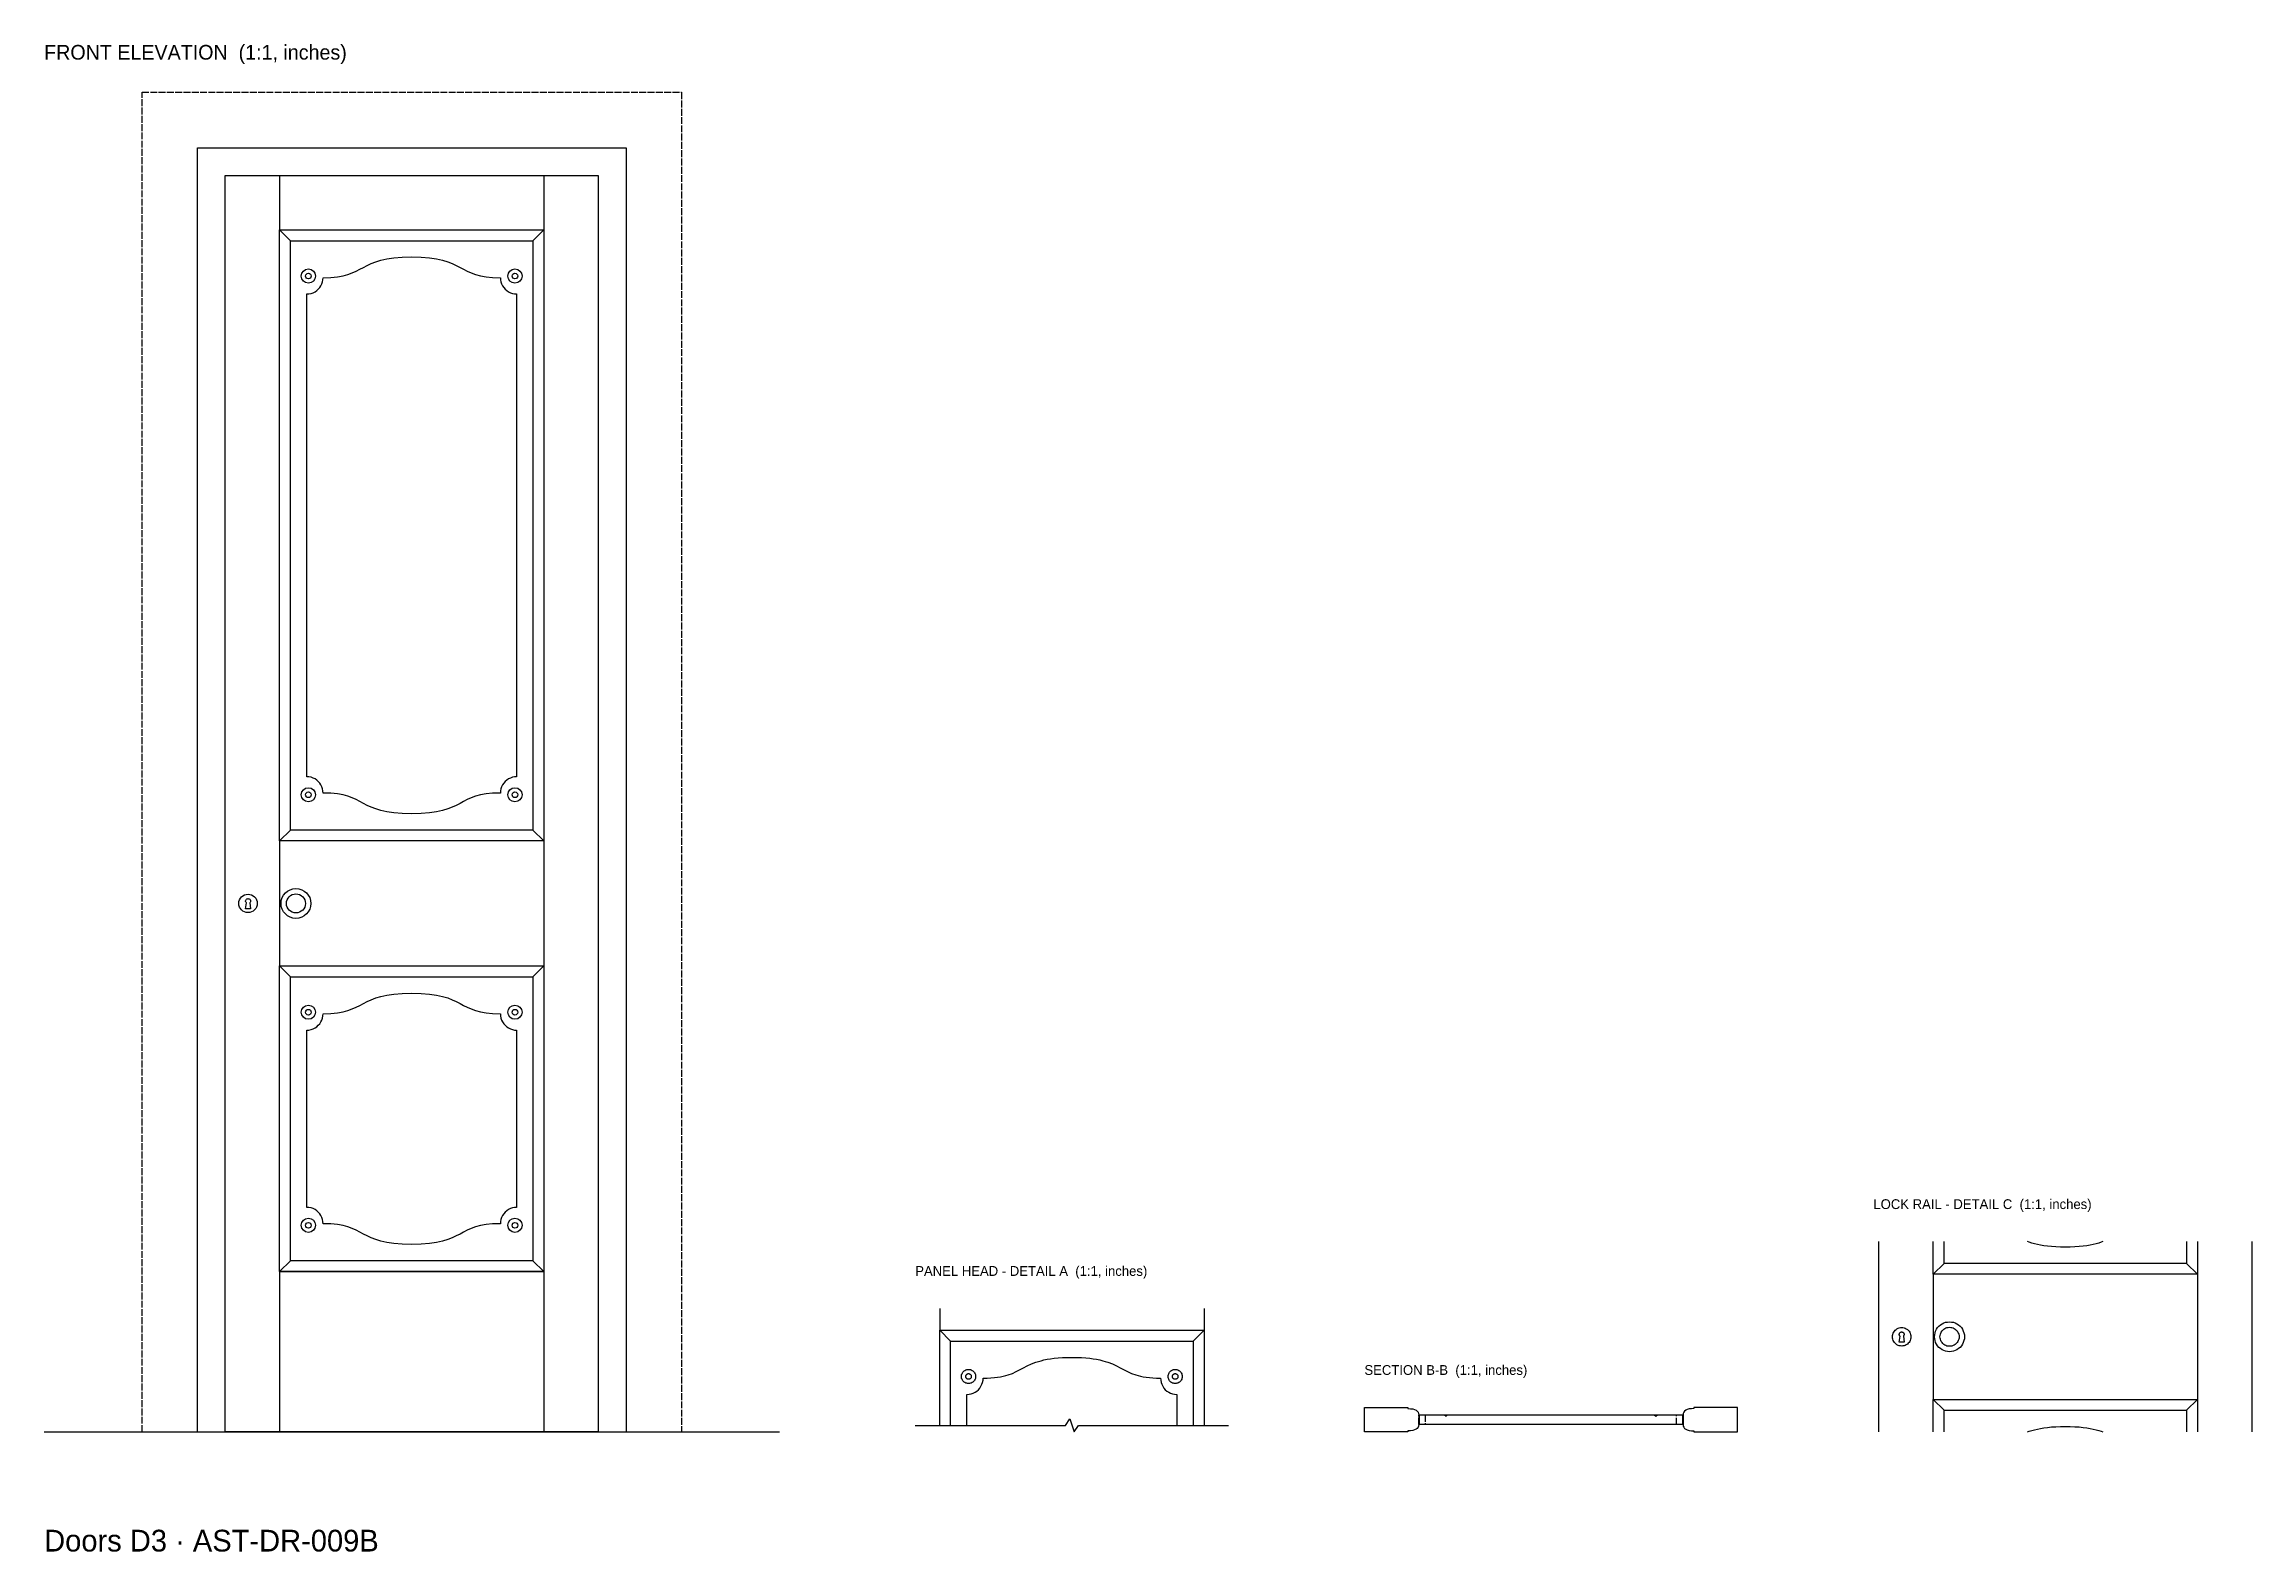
# Model space of a CAD drawing. Header units: inches. Extents: x 0 to 160, y -9 to 100.
import ezdxf

# ---------------------------------------------------------------- set-up
doc = ezdxf.new("R2010")
doc.units = ezdxf.units.IN
doc.header["$MEASUREMENT"] = 0
doc.linetypes.add('DASHED', pattern=[0.6, 0.5, -0.1])
for name, color, linetype in [('Front elevation', 7, 'Continuous'), ('Lock rail - detail C', 7, 'Continuous'), ('Panel head - detail A', 7, 'Continuous'), ('Section B-B', 7, 'Continuous')]:
    doc.layers.add(name, color=color, linetype=linetype)

msp = doc.modelspace()

# ---------------------------------------------------------------- linework, layer by layer
at = {"layer": 'Front elevation'}
for p, q in [((17.05, 90.98), (17.05, 87.05)), ((36.18, 90.98), (36.18, 87.05)), ((17.05, 87.05), (36.18, 87.05)), ((17.05, 87.05), (17.83, 86.26)), ((36.18, 87.05), (35.39, 86.26)), ((17.05, 42.8), (17.83, 43.58)), ((36.18, 42.8), (35.39, 43.58)), ((17.05, 42.8), (17.05, 33.74)), ((36.18, 42.8), (36.18, 33.74)), ((17.05, 33.74), (17.83, 32.95)), ((36.18, 33.74), (35.39, 32.95)), ((17.05, 11.61), (17.83, 12.4)), ((17.05, 11.61), (36.18, 11.61)), ((17.05, 11.61), (17.05, 0)), ((36.18, 11.61), (35.39, 12.4)), ((36.18, 11.61), (36.18, 0)), ((0, 0), (53.23, 0))]:
    msp.add_line(p, q, dxfattribs=at)
at = {"layer": 'Front elevation', "linetype": 'DASHED'}
msp.add_lwpolyline([(7.09, 0), (7.09, 97.01), (46.14, 97.01), (46.14, 0)], dxfattribs=at)
at = {"layer": 'Front elevation'}
for points in [[(11.1, 0), (11.1, 92.99), (42.13, 92.99), (42.13, 0)], [(13.11, 90.98), (40.12, 90.98), (40.12, 0), (13.11, 0), (13.11, 90.98)], [(17.05, 87.05), (36.18, 87.05), (36.18, 42.8), (17.05, 42.8), (17.05, 87.05)], [(17.83, 86.26), (35.39, 86.26), (35.39, 43.58), (17.83, 43.58), (17.83, 86.26)], [(19.02, 47.44), (19.02, 82.4)], [(34.21, 82.4), (34.21, 47.44)], [(14.88, 38.31), (14.94, 37.87), (14.59, 37.87), (14.65, 38.31)], [(17.05, 33.74), (36.18, 33.74), (36.18, 11.61), (17.05, 11.61), (17.05, 33.74)], [(17.83, 32.95), (35.39, 32.95), (35.39, 12.4), (17.83, 12.4), (17.83, 32.95)], [(19.02, 16.26), (19.02, 29.09)], [(34.21, 29.09), (34.21, 16.26)]]:
    msp.add_lwpolyline(points, dxfattribs=at)
for centre, radius in [((19.13, 83.7), 0.512), ((19.13, 83.7), 0.205), ((34.09, 83.7), 0.512), ((34.09, 83.7), 0.205), ((19.13, 46.14), 0.512), ((34.09, 46.14), 0.512), ((19.13, 46.14), 0.205), ((34.09, 46.14), 0.205), ((14.76, 38.27), 0.669), ((18.23, 38.27), 1.08), ((18.23, 38.27), 0.689), ((19.13, 30.39), 0.512), ((19.13, 30.39), 0.205), ((34.09, 30.39), 0.512), ((34.09, 30.39), 0.205), ((19.13, 14.96), 0.512), ((19.13, 14.96), 0.205), ((34.09, 14.96), 0.512), ((34.09, 14.96), 0.205)]:
    msp.add_circle(centre, radius, dxfattribs=at)
for points, knots in [([(20.2, 83.58), (23.41, 83.58), (22.64, 85.08), (26.61, 85.08), (30.59, 85.08), (29.82, 83.58), (33.03, 83.58)], [0, 0, 0, 0, 1, 1, 1, 2, 2, 2, 2]), ([(19.02, 82.4), (19.22, 82.4), (19.43, 82.46), (19.61, 82.56), (19.79, 82.66), (19.93, 82.81), (20.04, 82.99), (20.14, 83.17), (20.2, 83.38), (20.2, 83.58)], [0, 0, 0, 0, 1, 1, 1, 2, 2, 2, 3, 3, 3, 3]), ([(33.03, 83.58), (33.03, 83.38), (33.09, 83.17), (33.19, 82.99), (33.29, 82.81), (33.44, 82.66), (33.62, 82.56), (33.8, 82.46), (34.01, 82.4), (34.21, 82.4)], [0, 0, 0, 0, 1, 1, 1, 2, 2, 2, 3, 3, 3, 3]), ([(20.2, 46.26), (20.2, 46.47), (20.14, 46.67), (20.04, 46.85), (19.93, 47.03), (19.79, 47.18), (19.61, 47.28), (19.43, 47.39), (19.22, 47.44), (19.02, 47.44)], [0, 0, 0, 0, 1, 1, 1, 2, 2, 2, 3, 3, 3, 3]), ([(34.21, 47.44), (34.01, 47.44), (33.8, 47.39), (33.62, 47.28), (33.44, 47.18), (33.29, 47.03), (33.19, 46.85), (33.09, 46.67), (33.03, 46.47), (33.03, 46.26)], [0, 0, 0, 0, 1, 1, 1, 2, 2, 2, 3, 3, 3, 3]), ([(33.03, 46.26), (29.82, 46.26), (30.59, 44.76), (26.61, 44.76), (22.64, 44.76), (23.41, 46.26), (20.2, 46.26)], [0, 0, 0, 0, 1, 1, 1, 2, 2, 2, 2]), ([(14.65, 38.31), (14.62, 38.33), (14.61, 38.35), (14.6, 38.38), (14.59, 38.4), (14.58, 38.43), (14.59, 38.46), (14.59, 38.49), (14.6, 38.52), (14.62, 38.54), (14.63, 38.56), (14.66, 38.58), (14.68, 38.6), (14.71, 38.61), (14.74, 38.62), (14.76, 38.62), (14.79, 38.62), (14.82, 38.61), (14.85, 38.6), (14.87, 38.58), (14.89, 38.56), (14.91, 38.54), (14.93, 38.52), (14.94, 38.49), (14.94, 38.46), (14.94, 38.43), (14.94, 38.4), (14.93, 38.38), (14.92, 38.35), (14.9, 38.33), (14.88, 38.31)], [0, 0, 0, 0, 1, 1, 1, 2, 2, 2, 3, 3, 3, 4, 4, 4, 5, 5, 5, 6, 6, 6, 7, 7, 7, 8, 8, 8, 9, 9, 9, 10, 10, 10, 10]), ([(20.2, 30.28), (23.41, 30.28), (22.64, 31.77), (26.61, 31.77), (30.59, 31.77), (29.82, 30.28), (33.03, 30.28)], [0, 0, 0, 0, 1, 1, 1, 2, 2, 2, 2]), ([(19.02, 29.09), (19.22, 29.09), (19.43, 29.15), (19.61, 29.25), (19.79, 29.36), (19.93, 29.51), (20.04, 29.69), (20.14, 29.86), (20.2, 30.07), (20.2, 30.28)], [0, 0, 0, 0, 1, 1, 1, 2, 2, 2, 3, 3, 3, 3]), ([(33.03, 30.28), (33.03, 30.07), (33.09, 29.86), (33.19, 29.69), (33.29, 29.51), (33.44, 29.36), (33.62, 29.25), (33.8, 29.15), (34.01, 29.09), (34.21, 29.09)], [0, 0, 0, 0, 1, 1, 1, 2, 2, 2, 3, 3, 3, 3]), ([(20.2, 15.08), (20.2, 15.29), (20.14, 15.49), (20.04, 15.67), (19.93, 15.85), (19.79, 16), (19.61, 16.1), (19.43, 16.21), (19.22, 16.26), (19.02, 16.26)], [0, 0, 0, 0, 1, 1, 1, 2, 2, 2, 3, 3, 3, 3]), ([(34.21, 16.26), (34.01, 16.26), (33.8, 16.21), (33.62, 16.1), (33.44, 16), (33.29, 15.85), (33.19, 15.67), (33.09, 15.49), (33.03, 15.29), (33.03, 15.08)], [0, 0, 0, 0, 1, 1, 1, 2, 2, 2, 3, 3, 3, 3]), ([(33.03, 15.08), (29.82, 15.08), (30.59, 13.58), (26.61, 13.58), (22.64, 13.58), (23.41, 15.08), (20.2, 15.08)], [0, 0, 0, 0, 1, 1, 1, 2, 2, 2, 2])]:
    msp.add_open_spline(points, degree=3, knots=knots, dxfattribs=at)
at = {"layer": 'Lock rail - detail C'}
for points in [[(132.83, 0), (132.83, 13.78)], [(155.91, 13.78), (155.91, 11.42), (136.77, 11.42), (136.77, 13.78)], [(155.12, 13.78), (155.12, 12.2), (137.56, 12.2), (137.56, 13.78)], [(149.06, 13.78), (148.94, 13.73), (148.76, 13.67), (148.57, 13.62), (148.36, 13.57), (148.13, 13.52), (147.89, 13.48), (147.63, 13.45), (147.34, 13.42), (147.03, 13.4), (146.7, 13.39), (146.34, 13.39), (145.98, 13.39), (145.65, 13.4), (145.34, 13.42), (145.05, 13.45), (144.79, 13.48), (144.54, 13.52), (144.32, 13.57), (144.11, 13.62), (143.91, 13.67), (143.73, 13.73), (143.61, 13.78)], [(159.84, 13.78), (159.84, 0)], [(136.77, 11.42), (137.56, 12.2)], [(136.77, 11.42), (136.77, 2.36)], [(155.91, 11.42), (155.12, 12.2)], [(155.91, 11.42), (155.91, 2.36)], [(135.16, 6.89), (135.15, 6.8), (135.13, 6.72), (135.11, 6.63), (135.07, 6.56), (135.02, 6.48), (134.96, 6.42), (134.9, 6.36), (134.82, 6.31), (134.74, 6.27), (134.66, 6.24), (134.58, 6.23), (134.49, 6.22), (134.4, 6.23), (134.31, 6.24), (134.23, 6.27), (134.15, 6.31), (134.08, 6.36), (134.01, 6.42), (133.96, 6.48), (133.91, 6.56), (133.87, 6.63), (133.84, 6.72), (133.82, 6.8), (133.82, 6.89), (133.82, 6.98), (133.84, 7.06), (133.87, 7.15), (133.91, 7.22), (133.96, 7.3), (134.01, 7.36), (134.08, 7.42), (134.15, 7.47), (134.23, 7.51), (134.31, 7.54), (134.4, 7.55), (134.49, 7.56), (134.58, 7.55), (134.66, 7.54), (134.74, 7.51), (134.82, 7.47), (134.9, 7.42), (134.96, 7.36), (135.02, 7.3), (135.07, 7.22), (135.11, 7.15), (135.13, 7.06), (135.15, 6.98), (135.16, 6.89)], [(134.37, 6.93), (134.36, 6.94), (134.34, 6.96), (134.33, 6.98), (134.32, 7), (134.32, 7.02), (134.31, 7.04), (134.31, 7.06), (134.31, 7.08), (134.32, 7.1), (134.32, 7.12), (134.33, 7.14), (134.34, 7.16), (134.36, 7.18), (134.37, 7.19), (134.39, 7.21), (134.41, 7.22), (134.43, 7.23), (134.45, 7.23), (134.47, 7.24), (134.49, 7.24), (134.51, 7.24), (134.53, 7.23), (134.55, 7.23), (134.57, 7.22), (134.59, 7.21), (134.61, 7.19), (134.62, 7.18), (134.63, 7.16), (134.64, 7.14), (134.65, 7.12), (134.66, 7.1), (134.66, 7.08), (134.67, 7.06), (134.66, 7.04), (134.66, 7.02), (134.65, 7), (134.65, 6.98), (134.63, 6.96), (134.62, 6.94), (134.61, 6.93), (134.67, 6.5), (134.31, 6.5), (134.37, 6.93)], [(139.04, 6.89), (139.03, 6.75), (139, 6.61), (138.95, 6.48), (138.89, 6.35), (138.81, 6.23), (138.72, 6.12), (138.61, 6.03), (138.49, 5.95), (138.37, 5.89), (138.23, 5.84), (138.09, 5.82), (137.95, 5.81), (137.81, 5.82), (137.67, 5.84), (137.54, 5.89), (137.41, 5.95), (137.29, 6.03), (137.19, 6.12), (137.09, 6.23), (137.02, 6.35), (136.95, 6.48), (136.91, 6.61), (136.88, 6.75), (136.87, 6.89), (136.88, 7.03), (136.91, 7.17), (136.95, 7.3), (137.02, 7.43), (137.09, 7.55), (137.19, 7.66), (137.29, 7.75), (137.41, 7.83), (137.54, 7.89), (137.67, 7.94), (137.81, 7.96), (137.95, 7.97), (138.09, 7.96), (138.23, 7.94), (138.37, 7.89), (138.49, 7.83), (138.61, 7.75), (138.72, 7.66), (138.81, 7.55), (138.89, 7.43), (138.95, 7.3), (139, 7.17), (139.03, 7.03), (139.04, 6.89)], [(138.64, 6.89), (138.64, 6.8), (138.62, 6.71), (138.59, 6.63), (138.55, 6.55), (138.5, 6.47), (138.44, 6.4), (138.37, 6.34), (138.3, 6.29), (138.22, 6.25), (138.13, 6.22), (138.04, 6.21), (137.95, 6.2), (137.86, 6.21), (137.77, 6.22), (137.69, 6.25), (137.61, 6.29), (137.53, 6.34), (137.47, 6.4), (137.41, 6.47), (137.36, 6.55), (137.32, 6.63), (137.29, 6.71), (137.27, 6.8), (137.26, 6.89), (137.27, 6.98), (137.29, 7.07), (137.32, 7.15), (137.36, 7.23), (137.41, 7.31), (137.47, 7.38), (137.53, 7.44), (137.61, 7.49), (137.69, 7.53), (137.77, 7.56), (137.86, 7.57), (137.95, 7.58), (138.04, 7.57), (138.13, 7.56), (138.22, 7.53), (138.3, 7.49), (138.37, 7.44), (138.44, 7.38), (138.5, 7.31), (138.55, 7.23), (138.59, 7.15), (138.62, 7.07), (138.64, 6.98), (138.64, 6.89)], [(136.77, 2.36), (155.91, 2.36), (155.91, 0)], [(136.77, 0), (136.77, 2.36)], [(136.77, 2.36), (137.56, 1.57)], [(155.91, 2.36), (155.12, 1.57)], [(137.56, 1.57), (155.12, 1.57), (155.12, 0)], [(137.56, 0), (137.56, 1.57)], [(143.61, 0), (143.73, 0.05), (143.91, 0.11), (144.11, 0.16), (144.32, 0.21), (144.54, 0.26), (144.79, 0.3), (145.05, 0.33), (145.34, 0.36), (145.65, 0.38), (145.98, 0.39), (146.34, 0.39), (146.7, 0.39), (147.03, 0.38), (147.34, 0.36), (147.63, 0.33), (147.89, 0.3), (148.13, 0.26), (148.36, 0.21), (148.57, 0.16), (148.76, 0.11), (148.94, 0.05), (149.06, 0)]]:
    msp.add_lwpolyline(points, dxfattribs=at)
at = {"layer": 'Panel head - detail A'}
for points in [[(64.84, 8.94), (64.84, 7.36)], [(83.98, 8.94), (83.98, 7.36)], [(64.84, 7.36), (83.98, 7.36), (83.98, 0.47)], [(64.84, 0.47), (64.84, 7.36)], [(64.84, 7.36), (65.63, 6.57)], [(65.63, 6.57), (83.19, 6.57), (83.19, 0.47)], [(65.63, 0.47), (65.63, 6.57)], [(83.98, 7.36), (83.19, 6.57)], [(66.81, 0.47), (66.81, 2.72), (66.97, 2.73), (67.12, 2.76), (67.26, 2.81), (67.4, 2.87), (67.53, 2.96), (67.65, 3.06), (67.75, 3.18), (67.83, 3.31), (67.9, 3.45), (67.95, 3.59), (67.98, 3.74), (67.99, 3.9), (68.28, 3.9), (68.55, 3.91), (68.8, 3.93), (69.03, 3.96), (69.24, 4), (69.43, 4.04), (69.62, 4.08), (69.79, 4.13), (70.1, 4.24), (70.38, 4.37), (70.91, 4.65), (71.18, 4.79), (71.48, 4.92), (71.8, 5.05), (71.99, 5.11), (72.18, 5.16), (72.39, 5.21), (72.61, 5.26), (72.86, 5.3), (73.12, 5.33), (73.41, 5.36), (73.72, 5.38), (74.05, 5.39), (74.41, 5.39), (74.77, 5.39), (75.1, 5.38), (75.41, 5.36), (75.7, 5.33), (75.96, 5.3), (76.2, 5.26), (76.43, 5.21), (76.64, 5.16), (76.83, 5.11), (77.01, 5.05), (77.34, 4.92), (77.64, 4.79), (77.91, 4.65), (78.44, 4.37), (78.72, 4.24), (79.03, 4.13), (79.2, 4.08), (79.38, 4.04), (79.58, 4), (79.79, 3.96), (80.02, 3.93), (80.27, 3.91), (80.54, 3.9), (80.83, 3.9), (80.84, 3.74), (80.87, 3.59), (80.92, 3.45), (80.99, 3.31), (81.07, 3.18), (81.17, 3.06), (81.29, 2.96), (81.42, 2.87), (81.56, 2.81), (81.7, 2.76), (81.85, 2.73), (82.01, 2.72), (82.01, 0.47)], [(67.44, 4.02), (67.44, 3.95), (67.42, 3.88), (67.4, 3.82), (67.37, 3.76), (67.34, 3.7), (67.29, 3.65), (67.24, 3.61), (67.19, 3.57), (67.12, 3.54), (67.06, 3.52), (67, 3.51), (66.93, 3.5), (66.86, 3.51), (66.8, 3.52), (66.73, 3.54), (66.67, 3.57), (66.62, 3.61), (66.57, 3.65), (66.52, 3.7), (66.49, 3.76), (66.46, 3.82), (66.43, 3.88), (66.42, 3.95), (66.42, 4.02), (66.42, 4.08), (66.43, 4.15), (66.46, 4.21), (66.49, 4.27), (66.52, 4.33), (66.57, 4.38), (66.62, 4.42), (66.67, 4.46), (66.73, 4.49), (66.8, 4.51), (66.86, 4.52), (66.93, 4.53), (67, 4.52), (67.06, 4.51), (67.12, 4.49), (67.19, 4.46), (67.24, 4.42), (67.29, 4.38), (67.34, 4.33), (67.37, 4.27), (67.4, 4.21), (67.42, 4.15), (67.44, 4.08), (67.44, 4.02)], [(67.13, 4.02), (67.13, 3.99), (67.13, 3.96), (67.12, 3.94), (67.11, 3.91), (67.09, 3.89), (67.07, 3.87), (67.05, 3.85), (67.03, 3.84), (67.01, 3.83), (66.98, 3.82), (66.96, 3.81), (66.93, 3.81), (66.9, 3.81), (66.88, 3.82), (66.85, 3.83), (66.83, 3.84), (66.8, 3.85), (66.78, 3.87), (66.77, 3.89), (66.75, 3.91), (66.74, 3.94), (66.73, 3.96), (66.73, 3.99), (66.72, 4.02), (66.73, 4.04), (66.73, 4.07), (66.74, 4.09), (66.75, 4.12), (66.77, 4.14), (66.78, 4.16), (66.8, 4.18), (66.83, 4.19), (66.85, 4.2), (66.88, 4.21), (66.9, 4.22), (66.93, 4.22), (66.96, 4.22), (66.98, 4.21), (67.01, 4.2), (67.03, 4.19), (67.05, 4.18), (67.07, 4.16), (67.09, 4.14), (67.11, 4.12), (67.12, 4.09), (67.13, 4.07), (67.13, 4.04), (67.13, 4.02)], [(82.4, 4.02), (82.4, 3.95), (82.38, 3.88), (82.36, 3.82), (82.33, 3.76), (82.3, 3.7), (82.25, 3.65), (82.2, 3.61), (82.15, 3.57), (82.09, 3.54), (82.02, 3.52), (81.96, 3.51), (81.89, 3.5), (81.82, 3.51), (81.76, 3.52), (81.69, 3.54), (81.63, 3.57), (81.58, 3.61), (81.53, 3.65), (81.48, 3.7), (81.45, 3.76), (81.42, 3.82), (81.4, 3.88), (81.38, 3.95), (81.38, 4.02), (81.38, 4.08), (81.4, 4.15), (81.42, 4.21), (81.45, 4.27), (81.48, 4.33), (81.53, 4.38), (81.58, 4.42), (81.63, 4.46), (81.69, 4.49), (81.76, 4.51), (81.82, 4.52), (81.89, 4.53), (81.96, 4.52), (82.02, 4.51), (82.09, 4.49), (82.15, 4.46), (82.2, 4.42), (82.25, 4.38), (82.3, 4.33), (82.33, 4.27), (82.36, 4.21), (82.38, 4.15), (82.4, 4.08), (82.4, 4.02)], [(82.09, 4.02), (82.09, 3.99), (82.09, 3.96), (82.08, 3.94), (82.07, 3.91), (82.05, 3.89), (82.03, 3.87), (82.01, 3.85), (81.99, 3.84), (81.97, 3.83), (81.94, 3.82), (81.92, 3.81), (81.89, 3.81), (81.86, 3.81), (81.84, 3.82), (81.81, 3.83), (81.79, 3.84), (81.77, 3.85), (81.75, 3.87), (81.73, 3.89), (81.71, 3.91), (81.7, 3.94), (81.69, 3.96), (81.69, 3.99), (81.69, 4.02), (81.69, 4.04), (81.69, 4.07), (81.7, 4.09), (81.71, 4.12), (81.73, 4.14), (81.75, 4.16), (81.77, 4.18), (81.79, 4.19), (81.81, 4.2), (81.84, 4.21), (81.86, 4.22), (81.89, 4.22), (81.92, 4.22), (81.94, 4.21), (81.97, 4.2), (81.99, 4.19), (82.01, 4.18), (82.03, 4.16), (82.05, 4.14), (82.07, 4.12), (82.08, 4.09), (82.09, 4.07), (82.09, 4.04), (82.09, 4.02)], [(63.07, 0.47), (73.94, 0.47), (74.25, 0.94), (74.57, 0), (74.88, 0.47), (85.75, 0.47)]]:
    msp.add_lwpolyline(points, dxfattribs=at)
at = {"layer": 'Section B-B'}
for points in [[(95.59, 1.77), (98.74, 1.77), (98.74, 1.69)], [(98.74, 0.08), (98.74, 0), (95.59, 0), (95.59, 1.77)], [(122.6, 1.77), (119.45, 1.77), (119.45, 1.69)], [(119.45, 0.08), (119.45, 0), (122.6, 0), (122.6, 1.77)], [(99.53, 1.24), (99.53, 0.53)], [(99.57, 1.24), (118.62, 1.24), (118.62, 0.53), (99.57, 0.53), (99.57, 1.24)], [(101.38, 1.24), (101.5, 1.14), (101.61, 1.24)], [(116.57, 1.24), (116.69, 1.14), (116.81, 1.24)], [(118.66, 1.24), (118.66, 0.53)]]:
    msp.add_lwpolyline(points, dxfattribs=at)
at = {"layer": 'Section B-B', "linetype": 'DASHED'}
for points in [[(99.53, 1.24), (100, 1.24), (100, 0.53), (99.53, 0.53), (99.53, 1.24)], [(118.19, 1.24), (118.66, 1.24), (118.66, 0.53), (118.19, 0.53), (118.19, 1.24)]]:
    msp.add_lwpolyline(points, dxfattribs=at)
at = {"layer": 'Section B-B'}
for points in [[(98.74, 1.69), (99.27, 1.69), (99.53, 1.54), (99.53, 1.24)], [(119.45, 1.69), (118.92, 1.69), (118.66, 1.54), (118.66, 1.24)], [(99.53, 0.53), (99.53, 0.23), (99.27, 0.08), (98.74, 0.08)], [(118.66, 0.53), (118.66, 0.23), (118.92, 0.08), (119.45, 0.08)]]:
    msp.add_open_spline(points, degree=3, dxfattribs=at)

# ---------------------------------------------------------------- texts
at = {"layer": 'LABELS'}
for s, height, p in [('FRONT ELEVATION  (1:1, inches)', 1.0646, (0, 99.37)), ('LOCK RAIL - DETAIL C  (1:1, inches)', 0.7087, (132.44, 16.14)), ('PANEL HEAD - DETAIL A  (1:1, inches)', 0.7087, (63.07, 11.3)), ('SECTION B-B  (1:1, inches)', 0.7087, (95.59, 4.13)), ('Doors D3 · AST-DR-009B', 1.5748, (0, -8.66))]:
    msp.add_text(s, height=height, dxfattribs=at).set_placement(p)

doc.saveas('drawing.dxf')
